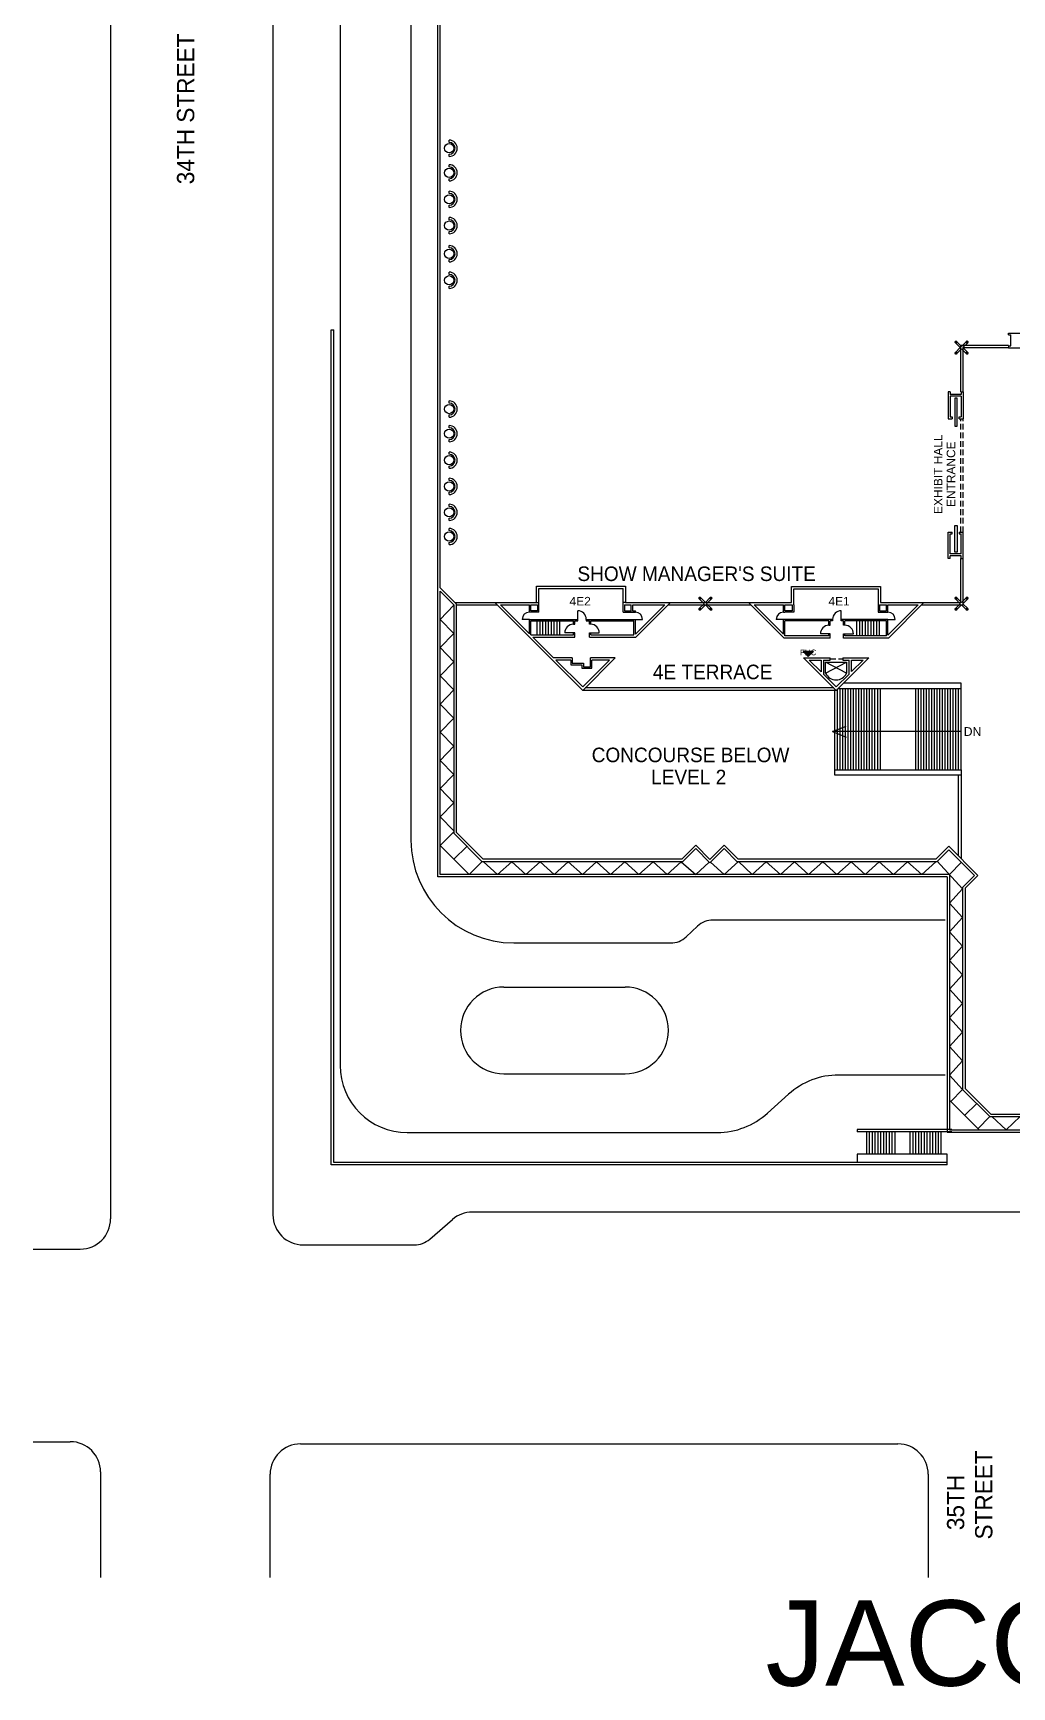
# Model space of a CAD drawing. Header units: inches. Extents: x 326 to 17310, y 169 to 12692.
# Drawn here: x 326 to 4453, y 665 to 7640 of the extents above; entities that cross this region are included whole.
import ezdxf
from ezdxf.enums import TextEntityAlignment as Align

# ---------------------------------------------------------------- set-up
doc = ezdxf.new("R2010")
doc.units = ezdxf.units.IN
doc.header["$LTSCALE"] = 96
doc.header["$MEASUREMENT"] = 0
doc.linetypes.add('HIDDEN', pattern=[0.375, 0.25, -0.125])
for name, color, linetype in [('BLDG_COLUMNS', 6, 'CONTINUOUS'), ('BLDG_DOORS', 5, 'CONTINUOUS'), ('BLDG_ELEVATOR', 3, 'CONTINUOUS'), ('BLDG_FHC', 1, 'CONTINUOUS'), ('BLDG_FIRE', 1, 'CONTINUOUS'), ('BLDG_GLASS', 4, 'CONTINUOUS'), ('BLDG_RAILING', 7, 'CONTINUOUS'), ('BLDG_STAIRS', 1, 'CONTINUOUS'), ('BLDG_STREET', 9, 'CONTINUOUS'), ('BLDG_STREETTEXT', 4, 'CONTINUOUS'), ('BLDG_TEXT', 5, 'CONTINUOUS'), ('BLDG_TRUSS', 1, 'CONTINUOUS'), ('BLDG_UTILITIES', 3, 'CONTINUOUS'), ('BLDG_WALLS', 2, 'CONTINUOUS')]:
    doc.layers.add(name, color=color, linetype=linetype)
doc.styles.add('ROMAND', font='Swis721 Lt BT Light.ttf')
doc.styles.get("Standard").update_dxf_attribs({"font": 'Swis721 Lt BT Light.ttf'})

# ---------------------------------------------------------------- blocks, each defined once
blk = doc.blocks.new('COL5X5')
at = {"layer": 'BLDG_COLUMNS'}
for p, q in [((-25.7, 21.4), (-5, 0.7)), ((-25.7, -20.1), (-5, 0.7)), ((-20.5, 26.6), (0.2, 5.8)), ((0.2, 5.8), (20.9, 26.6)), ((5.4, 0.7), (26.1, 21.4)), ((5.4, 0.7), (26.1, -20.1)), ((-25.7, -20.1), (-20.5, -25.2)), ((-20.5, -25.2), (0.2, -4.5)), ((0.2, -4.5), (20.9, -25.2))]:
    blk.add_line(p, q, dxfattribs=at)
at = {"layer": 'BLDG_COLUMNS', "const_width": 6.68}
for points in [[(-23.1, 27.3, 1), (-23.1, 20.6, 1)], [(26.8, 24, 1), (20.1, 24, 1)], [(-26.5, -22.6, 1), (-19.8, -22.6, 1)], [(23.5, -26, 1), (23.5, -19.3, 1)]]:
    blk.add_lwpolyline(points, format="xyb", close=True, dxfattribs=at)

msp = doc.modelspace()

# ---------------------------------------------------------------- linework, layer by layer
at = {"layer": 'BLDG_DOORS', "linetype": 'HIDDEN'}
msp.add_line((3686.5, 5000.5), (3740.5, 5000.5), dxfattribs=at)
for points in [[(4237.4, 5535.4), (4237.4, 6013.6)], [(4247.4, 5535.4), (4247.4, 6013.6)]]:
    msp.add_lwpolyline(points, dxfattribs=at)
at = {"layer": 'BLDG_DOORS'}
for points in [[(2418.3, 5167.4), (2388.3, 5167.4)], [(2622.4, 5161.4), (2622.4, 5167.4), (2622.4, 5203.4)], [(2859.5, 5167.4), (2865.5, 5167.4), (2895.5, 5167.4)], [(3495.8, 5167.4), (3489.8, 5167.4), (3459.8, 5167.4)], [(3733, 5161.4), (3733, 5167.4), (3733, 5203.4)], [(3930.7, 5167.4), (3960.7, 5167.4)], [(2609.9, 5110.4), (2603.9, 5110.4), (2567.9, 5110.4)], [(2671.4, 5110.4), (2677.4, 5110.4), (2713.4, 5110.4)], [(3687.5, 5106.2), (3681.5, 5106.2), (3645.5, 5106.2)], [(3743.1, 5106.2), (3749.1, 5106.2), (3785.1, 5106.2)]]:
    msp.add_lwpolyline(points, dxfattribs=at)
for centre, radius, start, end in [((2418.3, 5167.4), 30, 90, 180), ((2622.4, 5167.4), 36, 0, 90), ((2865.5, 5167.4), 30, 0, 90), ((3489.8, 5167.4), 30, 90, 180), ((3733, 5167.4), 36, 90, 180), ((3930.7, 5167.4), 30, 0, 90), ((2603.9, 5110.4), 36, 90, 180), ((2677.4, 5110.4), 36, 0, 90), ((3681.5, 5106.2), 36, 90, 180), ((3749.1, 5106.2), 36, 0, 90)]:
    msp.add_arc(centre, radius, start, end, dxfattribs=at)
at = {"layer": 'BLDG_ELEVATOR'}
for points in [[(3667.6, 4940), (3667.6, 4986.7), (3756, 4986.7), (3756, 4940), (3667.6, 4986.7)], [(3667.6, 4940), (3756, 4986.7)]]:
    msp.add_lwpolyline(points, dxfattribs=at)
at = {"layer": 'BLDG_ELEVATOR', "linetype": 'Continuous'}
msp.add_arc((3711.8, 4961), 48.9, 205.41281, 334.5867, dxfattribs=at)
at = {"layer": 'BLDG_FIRE'}
for p, q in [((3594.5, 5011.2), (3572.6, 5032.2)), ((3616.4, 5032.2), (3572.6, 5032.2)), ((3594.5, 5011.2), (3616.4, 5032.2))]:
    msp.add_line(p, q, dxfattribs=at)
for points in [[(3572.6, 5032.2), (3594.5, 5011.2), (3616.4, 5032.2)], [(3572.6, 5032.2), (3594.5, 5011.2), (3616.4, 5032.2), (3572.6, 5032.2)]]:
    msp.add_solid(points, dxfattribs=at)
at = {"layer": 'BLDG_GLASS'}
for points in [[(2104.6, 5238), (2273.1, 5238)], [(2109.6, 5228), (2283.1, 5228)]]:
    msp.add_lwpolyline(points, dxfattribs=at)
at = {"layer": 'BLDG_GLASS', "linetype": 'Continuous'}
for points in [[(3013.2, 5238), (3342.2, 5238)], [(3003.2, 5228), (3352.2, 5228)]]:
    msp.add_lwpolyline(points, dxfattribs=at)
at = {"layer": 'BLDG_RAILING'}
for p, q in [((4239.7, 4898.2), (3742.4, 4898.2)), ((4239.7, 4876.4), (4239.7, 4898.2)), ((3720.6, 4876.4), (4239.7, 4876.4)), ((3706.8, 4510.5), (3706.8, 4532.3)), ((3706.8, 4532.3), (4239.7, 4532.3)), ((4239.7, 4510.5), (3706.8, 4510.5)), ((4226.6, 4510.5), (4226.6, 4170.5)), ((4239.7, 4532.3), (4239.7, 4510.5)), ((4239.7, 4510.5), (4239.7, 4157.4))]:
    msp.add_line(p, q, dxfattribs=at)
at = {"layer": 'BLDG_RAILING', "linetype": 'Continuous'}
for points in [[(3712.2, 4868), (2643.2, 4868)], [(3702.2, 4878), (2653.2, 4878)]]:
    msp.add_lwpolyline(points, dxfattribs=at)
at = {"layer": 'BLDG_STAIRS'}
for p, q in [((3706.8, 4532.3), (3706.8, 4868)), ((3718.1, 4532.3), (3718.1, 4873.8)), ((3729.3, 4532.3), (3729.3, 4876.4)), ((3740.6, 4532.3), (3740.6, 4876.4)), ((3751.9, 4532.3), (3751.9, 4876.4)), ((3763.2, 4532.3), (3763.2, 4876.4)), ((3774.4, 4532.3), (3774.4, 4876.4)), ((3785.7, 4532.3), (3785.7, 4876.4)), ((3797, 4532.3), (3797, 4876.4)), ((3808.3, 4532.3), (3808.3, 4876.4)), ((3819.5, 4532.3), (3819.5, 4876.4)), ((3830.8, 4532.3), (3830.8, 4876.4)), ((3842.1, 4532.3), (3842.1, 4876.4)), ((3853.4, 4532.3), (3853.4, 4876.4)), ((3864.6, 4532.3), (3864.6, 4876.4)), ((3875.9, 4532.3), (3875.9, 4876.4)), ((3887.2, 4532.3), (3887.2, 4876.4)), ((3898.5, 4532.3), (3898.5, 4876.4)), ((4048, 4532.3), (4048, 4876.4)), ((4059.3, 4532.3), (4059.3, 4876.4)), ((4070.6, 4532.3), (4070.6, 4876.4)), ((4081.9, 4532.3), (4081.9, 4876.4)), ((4093.1, 4532.3), (4093.1, 4876.4)), ((4104.4, 4532.3), (4104.4, 4876.4)), ((4115.7, 4532.3), (4115.7, 4876.4)), ((4127, 4532.3), (4127, 4876.4)), ((4138.2, 4532.3), (4138.2, 4876.4)), ((4149.5, 4532.3), (4149.5, 4876.4)), ((4160.8, 4532.3), (4160.8, 4876.4)), ((4172.1, 4532.3), (4172.1, 4876.4)), ((4183.3, 4532.3), (4183.3, 4876.4)), ((4194.6, 4532.3), (4194.6, 4876.4)), ((4205.9, 4532.3), (4205.9, 4876.4)), ((4217.2, 4532.3), (4217.2, 4876.4)), ((4228.4, 4532.3), (4228.4, 4876.4)), ((4239.7, 4532.3), (4239.7, 4876.4)), ((3841.1, 2911.3), (3841.1, 3006.1)), ((3853, 2911.3), (3853, 3006.1)), ((3864.9, 2911.3), (3864.9, 3006.1)), ((3876.9, 2911.3), (3876.9, 3006.1)), ((3888.8, 2911.3), (3888.8, 3006.1)), ((3900.8, 2911.3), (3900.8, 3006.1)), ((3912.7, 2911.3), (3912.7, 3006.1)), ((3924.7, 2911.3), (3924.7, 3006.1)), ((3936.6, 2911.3), (3936.6, 3006.1)), ((3948.6, 2911.3), (3948.6, 3006.1)), ((3960.5, 2911.3), (3960.5, 3006.1)), ((4024.2, 2911.3), (4024.2, 3006.1)), ((4036.2, 2911.3), (4036.2, 3006.1)), ((4048.1, 2911.3), (4048.1, 3006.1)), ((4060.1, 2911.3), (4060.1, 3006.1)), ((4072, 2911.3), (4072, 3006.1)), ((4084, 2911.3), (4084, 3006.1)), ((4095.9, 2911.3), (4095.9, 3006.1)), ((4107.9, 2911.3), (4107.9, 3006.1)), ((4119.8, 2911.3), (4119.8, 3006.1)), ((4131.8, 2911.3), (4131.8, 3006.1)), ((4143.7, 2911.3), (4143.7, 3006.1)), ((4155.6, 2911.3), (4155.6, 3006.1))]:
    msp.add_line(p, q, dxfattribs=at)
for points in [[(2451.5, 5102.2), (2451.5, 5161.4)], [(2463.5, 5102.2), (2463.5, 5161.4)], [(2475.5, 5102.2), (2475.5, 5161.4)], [(2487.5, 5102.2), (2487.5, 5161.4)], [(2499.5, 5102.2), (2499.5, 5161.4)], [(2511.5, 5102.2), (2511.5, 5161.4)], [(2523.5, 5102.2), (2523.5, 5161.4)], [(2535.5, 5102.2), (2535.5, 5161.4)], [(2547.5, 5102.2), (2547.5, 5161.4)], [(3799.6, 5098), (3799.6, 5161.4)], [(3811.6, 5098), (3811.6, 5161.4)], [(3823.6, 5098), (3823.6, 5161.4)], [(3835.6, 5098), (3835.6, 5161.4)], [(3847.6, 5098), (3847.6, 5161.4)], [(3859.6, 5098), (3859.6, 5161.4)], [(3871.6, 5098), (3871.6, 5161.4)], [(3883.6, 5098), (3883.6, 5161.4)], [(3895.6, 5098), (3895.6, 5161.4)]]:
    msp.add_lwpolyline(points, dxfattribs=at)
at = {"layer": 'BLDG_STREET'}
for p, q in [((652.5, 12427.5), (652.5, 2639.4)), ((1919.2, 10942), (1919.2, 4236)), ((1337.3, 8406.5), (1337.3, 2656.1)), ((1620.4, 8406.5), (1620.4, 3286.3)), ((3079.8, 3828.5), (3127.6, 3873.3)), ((4171.5, 3899.1), (3193.1, 3899.1)), ((2352.6, 3802.6), (3014.3, 3802.6)), ((2311.3, 3616.7), (2821.8, 3616.7)), ((2311.3, 3250.8), (2821.8, 3250.8)), ((3722.8, 3245.7), (4171.5, 3245.7)), ((3422.5, 3084.4), (3511.4, 3164.5)), ((1903.6, 3003.2), (3211, 3003.2)), ((9443.2, 2667.3), (2176.9, 2667.3)), ((1998.2, 2553.4), (2093.7, 2636.2)), ((325.6, 2511.6), (524.7, 2511.6)), ((1464.3, 2529.1), (1933, 2529.1)), ((325.6, 1699.2), (482.4, 1699.2)), ((1453.2, 1689.7), (3972.5, 1689.7)), ((610.2, 1571.4), (610.2, 1127)), ((1325.4, 1127), (1325.4, 1561.9)), ((4100.3, 1561.9), (4100.3, 1127))]:
    msp.add_line(p, q, dxfattribs=at)
for centre, radius, start, end in [((2352.6, 4236), 433.4, 180, 270), ((3193.1, 3803.4), 95.8, 90, 133.13879), ((3014.3, 3898.3), 95.8, 270, 313.13879), ((2311.3, 3433.7), 183, 90, 270), ((2821.8, 3433.7), 183, 270, 90), ((1903.6, 3286.3), 283.2, 180, 270), ((3722.8, 2929.7), 315.9, 90, 132.01232), ((3211, 3319.1), 315.9, 270, 312.01232), ((1464.3, 2656.1), 127.1, 180, 270), ((2176.9, 2540.3), 127.1, 90, 130.95137), ((524.7, 2639.4), 127.8, 270, 0), ((1933, 2628.5), 99.5, 270, 310.95137), ((482.4, 1571.4), 127.8, 0, 90), ((1453.2, 1561.9), 127.8, 90, 180), ((3972.5, 1561.9), 127.8, 0, 90)]:
    msp.add_arc(centre, radius, start, end, dxfattribs=at)
at = {"layer": 'BLDG_TRUSS'}
for points in [[(2099.6, 4275.2), (2042.4, 4334.6), (2099.6, 4394.1), (2042.4, 4453.5), (2099.6, 4513), (2042.4, 4572.5), (2099.6, 4631.9), (2042.4, 4691.4), (2099.6, 4750.8), (2042.4, 4810.3), (2099.6, 4869.8), (2042.4, 4929.2), (2099.6, 4988.7), (2042.4, 5048.1), (2099.6, 5107.6), (2042.4, 5167.1), (2099.6, 5226.5)], [(2099.6, 4271.1), (2042.4, 4214)], [(2165.2, 4091.1), (2042.4, 4214)], [(2155.1, 4209.9), (2100.6, 4155.4)], [(2219.1, 4145.9), (2164.7, 4091.5)], [(2225.1, 4145.4), (2284.6, 4091.1), (2344.2, 4145.4), (2403.8, 4091.1), (2463.3, 4145.4), (2522.9, 4091.1), (2582.5, 4145.4), (2642, 4091.1), (2701.6, 4145.4), (2761.2, 4091.1), (2820.8, 4145.4), (2880.3, 4091.1), (2939.9, 4145.4), (2999.5, 4091.1), (3059, 4145.4), (3120.7, 4091.1), (3177.2, 4143.3)], [(3182.7, 4143.1), (3240.4, 4091.1), (3300.2, 4145.7), (3358, 4091.1), (3417.5, 4145.4), (3477.1, 4091.1), (3536.7, 4145.4), (3596.2, 4091.1), (3655.8, 4145.4), (3715.4, 4091.1), (3775, 4145.4), (3834.5, 4091.1), (3894.1, 4145.4), (3953.7, 4091.1), (4013.2, 4145.4), (4072.8, 4091.1), (4132.4, 4145.4)], [(4245.6, 3185.2), (4189.6, 3245.6), (4245.6, 3306), (4189.6, 3366.4), (4245.6, 3426.8), (4189.6, 3487.2), (4245.6, 3547.6), (4189.6, 3608), (4245.6, 3668.4), (4189.6, 3728.8), (4245.6, 3789.2), (4189.6, 3849.6), (4245.6, 3910), (4189.6, 3970.3), (4245.6, 4030.7), (4137.9, 4146.9)], [(4189.6, 4091.1), (4241.3, 4142.8)], [(4314.5, 3014.2), (4189.6, 3140)], [(4245.6, 3184.8), (4195.2, 3134.4)], [(4304.7, 3125.8), (4253.8, 3074.9)], [(4360.2, 3070.2), (4309.7, 3019.1)], [(5146, 3014.2), (5086.2, 3070.2), (5026.4, 3014.2), (4966.6, 3070.2), (4906.8, 3014.2), (4847, 3070.2), (4787.2, 3014.2), (4727.4, 3070.2), (4667.6, 3014.2), (4607.8, 3070.2), (4548, 3014.2), (4488.2, 3070.2), (4428.4, 3014.2), (4368.6, 3070.2)]]:
    msp.add_lwpolyline(points, dxfattribs=at)
at = {"layer": 'BLDG_UTILITIES'}
for p, q in [((2080.1, 7179.1), (2080.1, 7188.5)), ((2080.1, 7120), (2080.1, 7129.4)), ((2080.1, 7075.5), (2080.1, 7084.9)), ((2080.1, 7016.4), (2080.1, 7025.7)), ((2080.1, 6963.5), (2080.1, 6972.9)), ((2080.1, 6904.4), (2080.1, 6913.8)), ((2080.1, 6852.9), (2080.1, 6862.3)), ((2080.1, 6793.7), (2080.1, 6803.1)), ((2080.1, 6734.2), (2080.1, 6743.6)), ((2080.1, 6675.1), (2080.1, 6684.5)), ((2080.1, 6622.3), (2080.1, 6631.7)), ((2080.1, 6563.1), (2080.1, 6572.5)), ((2080.1, 6079.1), (2080.1, 6088.5)), ((2080.1, 6020), (2080.1, 6029.4)), ((2080.1, 5975.5), (2080.1, 5984.9)), ((2080.1, 5916.4), (2080.1, 5925.8)), ((2080.1, 5863.6), (2080.1, 5873)), ((2080.1, 5804.4), (2080.1, 5813.8)), ((2080.1, 5752.9), (2080.1, 5762.3)), ((2080.1, 5693.7), (2080.1, 5703.1)), ((2080.1, 5643.6), (2080.1, 5653)), ((2080.1, 5584.4), (2080.1, 5593.8)), ((2080.1, 5541.5), (2080.1, 5550.9)), ((2080.1, 5482.4), (2080.1, 5491.8)), ((3696.6, 4694.2), (3754, 4717.4)), ((4239.7, 4694.2), (3696.6, 4694.2)), ((3696.6, 4694.2), (3754, 4670.9))]:
    msp.add_line(p, q, dxfattribs=at)
for centre in [(2080.1, 7154.2), (2080.1, 7050.6), (2080.1, 6938.7), (2080.1, 6828), (2080.1, 6709.3), (2080.1, 6597.4), (2080.1, 6054.3), (2080.1, 5950.6), (2080.1, 5838.7), (2080.1, 5728), (2080.1, 5618.7), (2080.1, 5516.7)]:
    msp.add_circle(centre, 19.5, dxfattribs=at)
for centre, radius in [((2080.1, 7154.2), 34.3), ((2080.1, 7154.2), 24.9), ((2080.1, 7050.6), 34.3), ((2080.1, 7050.6), 24.9), ((2080.1, 6938.7), 34.3), ((2080.1, 6938.7), 24.9), ((2080.1, 6828), 34.3), ((2080.1, 6828), 24.9), ((2080.1, 6709.3), 34.3), ((2080.1, 6709.3), 24.9), ((2080.1, 6597.4), 34.3), ((2080.1, 6597.4), 24.9), ((2080.1, 6054.3), 34.3), ((2080.1, 6054.3), 24.9), ((2080.1, 5950.6), 34.3), ((2080.1, 5950.6), 24.9), ((2080.1, 5838.7), 34.3), ((2080.1, 5838.7), 24.9), ((2080.1, 5728), 34.3), ((2080.1, 5728), 24.9), ((2080.1, 5618.7), 34.3), ((2080.1, 5618.7), 24.9), ((2080.1, 5516.7), 34.3), ((2080.1, 5516.7), 24.9)]:
    msp.add_arc(centre, radius, 270, 90, dxfattribs=at)
at = {"layer": 'BLDG_WALLS'}
for p, q in [((1583.1, 2866.8), (1583.1, 6387.9)), ((1583.1, 6387.9), (1593.3, 6387.9)), ((1593.3, 2877), (1593.3, 6387.9)), ((4200, 3015.6), (3801.2, 3015.6)), ((3801.2, 3015.6), (3801.2, 3006.1)), ((4200, 3006.1), (3801.2, 3006.1)), ((4180.6, 2866.8), (1583.1, 2866.8)), ((4180.6, 2877), (1593.3, 2877)), ((4180.6, 2911.3), (3801.2, 2911.3)), ((3801.2, 2911.3), (3801.2, 2877)), ((4180.6, 2866.8), (4180.6, 2911.3))]:
    msp.add_line(p, q, dxfattribs=at)
at = {"layer": 'BLDG_WALLS', "linetype": 'Continuous'}
for points in [[(2032.4, 4081.1), (2032.4, 11787.9)], [(2042.4, 5300.2), (2042.4, 11777.9)], [(4438.5, 6375), (4551.9, 6375), (4551.9, 6358.7)], [(4438.5, 6367), (4438.5, 6375)], [(4438.5, 6367), (4449.3, 6367)], [(4449.3, 6320.8), (4449.3, 6367)], [(4438.5, 6322.8), (4237.4, 6322.8)], [(4237.4, 6127), (4237.4, 6322.8)], [(4438.5, 6312.8), (4247.4, 6312.8)], [(4247.4, 6127), (4247.4, 6312.8)], [(4438.5, 6322.8), (4438.5, 6312.8)], [(4438.5, 6320.8), (4449.3, 6320.8)], [(4438.5, 6312.8), (4551.9, 6312.8)], [(4185.1, 6127), (4185.1, 6013.6), (4201.5, 6013.6)], [(4193.1, 6127), (4185.1, 6127)], [(4193.1, 6127), (4193.1, 6116.2)], [(4239.4, 6116.2), (4193.1, 6116.2)], [(4193.1, 6108.2), (4193.1, 6021.6), (4201.5, 6021.6)], [(4239.4, 6108.2), (4193.1, 6108.2)], [(4211.9, 5982.8), (4221.9, 5982.8), (4221.9, 6100.3), (4211.9, 6100.3), (4211.9, 5982.8)], [(4237.4, 6127), (4247.4, 6127)], [(4239.4, 6127), (4239.4, 6116.2)], [(4239.4, 6108.2), (4239.4, 6021.6)], [(4247.4, 6127), (4247.4, 6013.6)], [(4201.5, 6021.6), (4201.5, 6013.6)], [(4231.5, 6021.6), (4239.4, 6021.6)], [(4231.5, 6013.6), (4231.5, 6021.6)], [(4231.5, 6013.6), (4247.4, 6013.6)], [(4185.1, 5424.3), (4185.1, 5535.4), (4201.5, 5535.4)], [(4193.1, 5443.1), (4193.1, 5527.4), (4201.5, 5527.4)], [(4201.5, 5527.4), (4201.5, 5535.4)], [(4211.9, 5562.8), (4221.9, 5562.8), (4221.9, 5451), (4211.9, 5451), (4211.9, 5562.8)], [(4231.5, 5535.4), (4247.4, 5535.4)], [(4231.5, 5535.4), (4231.5, 5527.4)], [(4231.5, 5527.4), (4239.4, 5527.4)], [(4239.4, 5443.1), (4239.4, 5527.4)], [(4247.4, 5424.3), (4247.4, 5535.4)], [(4239.4, 5443.1), (4193.1, 5443.1)], [(4072.2, 5228), (4247.4, 5228), (4247.4, 5424.3)], [(4082.2, 5238), (4237.4, 5238), (4237.4, 5424.3)], [(4193.1, 5424.3), (4185.1, 5424.3)], [(4239.4, 5435.1), (4193.1, 5435.1)], [(4193.1, 5424.3), (4193.1, 5435.1)], [(4237.4, 5424.3), (4247.4, 5424.3)], [(4239.4, 5424.3), (4239.4, 5435.1)], [(4239.4, 5424.3), (4247.4, 5424.3)], [(2273.1, 5238), (2448.5, 5238), (2448.5, 5306.8), (2824.2, 5306.8), (2824.2, 5238), (3013.2, 5238)], [(3342.2, 5238), (3523.2, 5238), (3523.2, 5305.8), (3899, 5305.8), (3899, 5238), (4082.2, 5238)], [(2042.4, 5300.2), (2109.6, 5233), (2109.6, 4269.5)], [(2042.4, 4091.1), (2042.4, 5286.1)], [(2042.4, 5286.1), (2099.6, 5228.9), (2099.6, 4265.4)], [(2419, 5092.2), (2273.1, 5238)], [(2448.5, 5238), (2458.5, 5238)], [(2458.5, 5296.8), (2814.2, 5296.8)], [(2458.5, 5238), (2458.5, 5296.8)], [(2458.5, 5197.2), (2458.5, 5238)], [(2814.2, 5238), (2814.2, 5296.8)], [(2824.2, 5238), (2814.2, 5238)], [(2814.2, 5197.4), (2814.2, 5238)], [(3013.2, 5238), (2867.3, 5092.2)], [(3342.2, 5238), (3492.2, 5088)], [(3533.2, 5228), (3533.2, 5295.8), (3889, 5295.8), (3889, 5228)], [(3932.2, 5088), (4082.2, 5238)], [(2297.3, 5228), (2418.3, 5228)], [(2418.3, 5106.9), (2297.3, 5228)], [(2458.5, 5197.2), (2418.3, 5197.2), (2418.3, 5228)], [(2418.3, 5106.9), (2418.3, 5167.4), (2622.4, 5167.4)], [(2452.5, 5228), (2452.5, 5203.2), (2424.3, 5203.2), (2424.3, 5228)], [(2424.3, 5228), (2452.5, 5228)], [(2658.4, 5167.4), (2859.5, 5167.4)], [(2658.4, 5167.4), (2658.4, 5161.4)], [(2814.2, 5197.4), (2865.5, 5197.4)], [(2820.2, 5228), (2820.2, 5203.4), (2848.3, 5203.4)], [(2820.2, 5228), (2848.3, 5228)], [(2848.3, 5203.4), (2848.3, 5228)], [(2854.3, 5197.4), (2848.3, 5197.4)], [(2854.3, 5203.4), (2854.3, 5228)], [(2854.3, 5228), (2989, 5228)], [(2854.3, 5203.4), (2865.5, 5203.4)], [(2989, 5228), (2865.5, 5104.5)], [(2865.5, 5197.4), (2865.5, 5203.4)], [(2865.5, 5104.5), (2865.5, 5167.4)], [(3366.3, 5228), (3489.8, 5228)], [(3366.3, 5228), (3489.8, 5104.5)], [(3489.8, 5197.4), (3489.8, 5228)], [(3489.8, 5197.4), (3495.8, 5197.4)], [(3489.8, 5104.5), (3489.8, 5167.4)], [(3495.8, 5228), (3527.2, 5228)], [(3533.2, 5228), (3533.2, 5197.4), (3495.8, 5197.4)], [(3495.8, 5203.4), (3495.8, 5228)], [(3527.2, 5228), (3527.2, 5203.4), (3495.8, 5203.4)], [(3697, 5167.4), (3495.8, 5167.4)], [(3697, 5167.4), (3697, 5161.4)], [(3930.7, 5100.6), (3930.7, 5167.4), (3733, 5167.4)], [(3889, 5228), (3889, 5197.2), (3930.7, 5197.2), (3930.7, 5228)], [(3895, 5228), (3924.7, 5228)], [(3895, 5228), (3895, 5203.2), (3924.7, 5203.2), (3924.7, 5228)], [(3930.7, 5228), (4058.1, 5228)], [(3930.7, 5100.6), (4058.1, 5228)], [(2505.6, 5005.5), (2419, 5092.2)], [(2424.3, 5102.2), (2424.3, 5161.4), (2603.9, 5161.4)], [(2424.3, 5102.2), (2603.9, 5102.2)], [(2519.8, 5005.5), (2433.1, 5092.2)], [(2433.1, 5092.2), (2609.9, 5092.2)], [(2603.9, 5146.4), (2603.9, 5161.4)], [(2603.9, 5146.4), (2609.9, 5146.4)], [(2603.9, 5102.2), (2603.9, 5110.4)], [(2609.9, 5161.4), (2622.4, 5161.4)], [(2609.9, 5146.4), (2609.9, 5161.4)], [(2609.9, 5092.2), (2609.9, 5110.4)], [(2658.4, 5161.4), (2671.4, 5161.4)], [(2671.4, 5146.4), (2671.4, 5161.4)], [(2677.4, 5146.4), (2671.4, 5146.4)], [(2671.4, 5092.2), (2671.4, 5110.4)], [(2671.4, 5092.2), (2867.3, 5092.2)], [(2677.4, 5161.4), (2859.5, 5161.4)], [(2677.4, 5146.4), (2677.4, 5161.4)], [(2677.4, 5102.2), (2677.4, 5110.4)], [(2677.4, 5102.2), (2859.5, 5102.2)], [(2859.5, 5102.2), (2859.5, 5161.4)], [(3495.8, 5098), (3495.8, 5161.4)], [(3681.5, 5161.4), (3495.8, 5161.4)], [(3681.5, 5098), (3495.8, 5098)], [(3681.5, 5142.2), (3681.5, 5161.4)], [(3681.5, 5142.2), (3687.5, 5142.2)], [(3681.5, 5098), (3681.5, 5106.2)], [(3687.5, 5142.2), (3687.5, 5161.4)], [(3697, 5161.4), (3687.5, 5161.4)], [(3687.5, 5088), (3687.5, 5106.2)], [(3743.1, 5161.4), (3733, 5161.4)], [(3743.1, 5142.2), (3743.1, 5161.4)], [(3749.1, 5142.2), (3743.1, 5142.2)], [(3743.1, 5088), (3743.1, 5106.2)], [(3924.7, 5098), (3924.7, 5161.4), (3749.1, 5161.4)], [(3749.1, 5142.2), (3749.1, 5161.4)], [(3749.1, 5098), (3749.1, 5106.2)], [(3924.7, 5098), (3749.1, 5098)], [(3687.5, 5088), (3492.2, 5088)], [(3932.2, 5088), (3743.1, 5088)], [(2643.2, 4868), (2505.6, 5005.5)], [(2598.8, 5005.5), (2519.8, 5005.5)], [(2643.2, 4882.1), (2529.8, 4995.5)], [(2592.8, 4995.5), (2529.8, 4995.5)], [(2592.8, 4995.5), (2592.8, 4976), (2640.1, 4976), (2640.1, 4961.5), (2682.1, 4961.5), (2682.1, 4995.5)], [(2598.8, 5005.5), (2598.8, 4982), (2646.1, 4982), (2646.1, 4967.5), (2676.1, 4967.5), (2676.1, 5005.5)], [(2780.7, 5005.5), (2643.2, 4868)], [(2643.2, 4882.1), (2756.6, 4995.5)], [(2780.7, 5005.5), (2676.1, 5005.5)], [(2756.6, 4995.5), (2682.1, 4995.5)], [(3574.7, 5005.5), (3712.2, 4868)], [(3574.7, 5005.5), (3686.5, 5005.5)], [(3598.8, 4995.5), (3648.7, 4945.7)], [(3598.8, 4995.5), (3648.7, 4995.5)], [(3648.7, 4995.5), (3648.7, 4945.7)], [(3658.7, 4995.5), (3658.7, 4935.7)], [(3658.7, 4995.5), (3686.5, 4995.5)], [(3686.5, 4995.5), (3686.5, 5005.5)], [(3712.2, 4868), (3849.8, 5005.5)], [(3740.5, 5005.5), (3849.8, 5005.5)], [(3740.5, 5005.5), (3740.5, 4995.5)], [(3740.5, 4995.5), (3766.9, 4995.5)], [(3766.9, 4936.8), (3766.9, 4995.5)], [(3776.9, 4995.5), (3825.6, 4995.5)], [(3776.9, 4946.8), (3825.6, 4995.5)], [(3776.9, 4946.8), (3776.9, 4995.5)], [(3658.7, 4935.7), (3712.2, 4882.1)], [(3712.2, 4882.1), (3766.9, 4936.8)], [(2219.5, 4145.4), (2099.6, 4265.4)], [(2223.7, 4155.4), (2109.6, 4269.5)], [(3119.9, 4214.7), (3060.7, 4155.4)], [(3119.9, 4200.6), (3064.8, 4145.4)], [(3180.1, 4154.6), (3119.9, 4214.7)], [(3180.1, 4140.5), (3119.9, 4200.6)], [(4132.3, 4155.4), (3299.5, 4155.4), (3240.2, 4214.7), (3180.1, 4154.6)], [(4136.4, 4145.4), (3295.3, 4145.4), (3240.2, 4200.6), (3180.1, 4140.5)], [(4187, 4210.1), (4132.3, 4155.4)], [(4187, 4196), (4136.4, 4145.4)], [(4255.6, 4033), (4309.9, 4087.2), (4187, 4210.1)], [(4245.6, 4037.1), (4295.8, 4087.2), (4187, 4196)], [(3064.8, 4145.4), (2219.5, 4145.4)], [(3060.7, 4155.4), (2223.7, 4155.4)], [(4179.6, 4081.1), (2032.4, 4081.1)], [(4189.6, 4091.1), (2042.4, 4091.1)], [(4179.6, 4081.1), (4179.6, 3004.2), (7544.1, 3004.2), (7544.1, 4071)], [(4189.6, 4091.1), (4189.6, 3014.2), (7534.1, 3014.2), (7534.1, 4081)], [(4245.6, 4037.1), (4245.6, 3184.8)], [(4255.6, 4033), (4255.6, 3188.9)], [(4360.2, 3070.2), (4245.6, 3184.8)], [(4364.4, 3080.2), (4255.6, 3188.9)], [(4360.2, 3070.2), (5213, 3070.2)], [(4364.4, 3080.2), (5209.1, 3080.2)]]:
    msp.add_lwpolyline(points, dxfattribs=at)

# ---------------------------------------------------------------- block references
at = {"layer": 'BLDG_COLUMNS'}
for p in [(4240.6, 6312.8), (3160.6, 5232.8), (4240.6, 5232.8)]:
    msp.add_blockref('COL5X5', p, dxfattribs=at)

# ---------------------------------------------------------------- texts
at = {"layer": 'BLDG_FHC', "style": 'ROMAND'}
msp.add_text('FHC', height=24, dxfattribs=at).set_placement((3559.5, 5016))
at = {"layer": 'BLDG_STREETTEXT', "style": 'ROMAND', "width": 0.9375}
for s, height, p in [('34TH STREET', 72.787, (1005.2, 7002.4)), ('STREET', 72.79, (4371, 1286.6)), ('35TH', 72.79, (4252.3, 1326.1))]:
    msp.add_text(s, height=height, rotation=90, dxfattribs=at).set_placement(p)
at = {"layer": 'BLDG_STREETTEXT'}
msp.add_text('JACOB K. JAVITS CONVENTION CENTER of NEW YORK', height=360, dxfattribs=at).set_placement((3414, 670))
at = {"layer": 'BLDG_TEXT', "style": 'ROMAND'}
for s, p in [('EXHIBIT HALL', (4160.1, 5779.5)), ('ENTRANCE', (4214.1, 5779.5))]:
    msp.add_text(s, height=36, rotation=90, dxfattribs=at).set_placement(p, align=Align.CENTER)
at = {"layer": 'BLDG_TEXT', "style": 'ROMAND', "width": 0.9375}
for s, height, p in [("SHOW MANAGER'S SUITE", 61.295, (2621.2, 5329)), ('4E TERRACE', 61.29, (2939.2, 4915)), ('CONCOURSE BELOW', 61.295, (2681.2, 4565)), ('LEVEL 2', 61.29, (2931.9, 4471.7))]:
    msp.add_text(s, height=height, dxfattribs=at).set_placement(p)
at = {"layer": 'BLDG_TEXT', "style": 'ROMAND'}
for s, height, p in [('4E2', 36, (2587.9, 5226)), ('4E1', 36, (3679.9, 5226)), ('DN', 36.78, (4250.1, 4675.9))]:
    msp.add_text(s, height=height, dxfattribs=at).set_placement(p)

doc.saveas('drawing.dxf')
